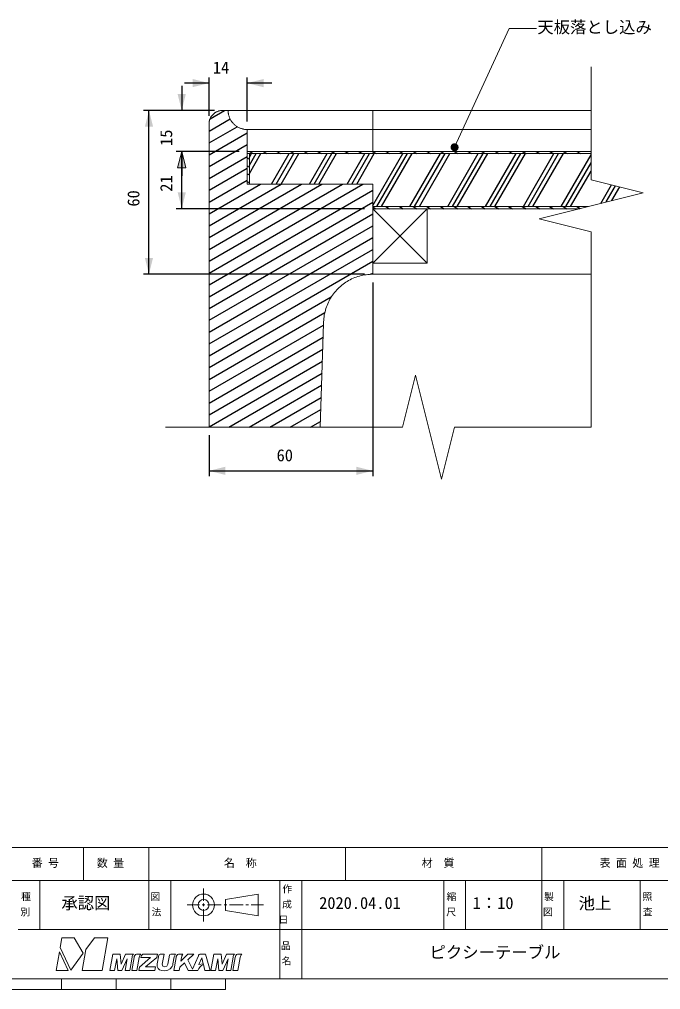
# Model space of a CAD drawing. Units: millimetres, scale not verified, with parts at other scales. Extents: x -203 to 203, y -143 to 143.
# Drawn here: x 12.3 to 129.7, y -140 to 37.7 of the extents above; entities that cross this region are included whole.
import ezdxf
from ezdxf.enums import TextEntityAlignment as Align

# ---------------------------------------------------------------- set-up
doc = ezdxf.new("R2010")
doc.units = ezdxf.units.MM
doc.header["$LTSCALE"] = 0.5
for name, color, linetype, lineweight in [('0-1_DIMENSION_LINES$02_DIMENSI', 7, 'Continuous', 25), ('0-3_DIMENSION_LINES$02_DIMENS0', 7, 'Continuous', 25), ('0-4_DIMENSION_LINES$03_LINES', 7, 'Continuous', 18), ('0-5_DIMENSION_LINES$06_HATCHIN', 7, 'Continuous', 25), ('0-7_図面_FORMAT$03_TEXT', 7, 'Continuous', 18), ('0-8_図面_FORMAT$01_WAKU$OUT_LINE', 6, 'Continuous', 18), ('0-9_図面_FORMAT$01_WAKU$SUB_LINE', 7, 'Continuous', 18), ('0-B_図面_FORMAT$02_LOGO$01_MZ_LO', 7, 'Continuous', 18)]:
    doc.layers.add(name, color=color, linetype=linetype, lineweight=lineweight)
doc.styles.add('ＭＳ ゴシック', font='')
doc.styles.get('ＭＳ ゴシック').set_extended_font_data('MS Gothic')

# ---------------------------------------------------------------- blocks, each defined once
blk = doc.blocks.new('U34')
at = {"layer": '0-1_DIMENSION_LINES$02_DIMENSI'}
blk.add_solid([(568, 205.5), (568, 208.5), (574, 207)], dxfattribs=at)
blk = doc.blocks.new('U35')
at = {"layer": '0-1_DIMENSION_LINES$02_DIMENSI'}
blk.add_solid([(520, 205.5), (514, 207), (520, 208.5)], dxfattribs=at)
blk = doc.blocks.new('U36')
at = {"layer": '0-1_DIMENSION_LINES$02_DIMENSI'}
for points in [[(504, 339), (502.5, 345), (504, 345)], [(504, 339), (504, 345), (505.5, 345)]]:
    blk.add_solid(points, dxfattribs=at)
blk = doc.blocks.new('U37')
at = {"layer": '0-1_DIMENSION_LINES$02_DIMENSI'}
for points in [[(504, 318), (502.5, 318), (504, 324)], [(504, 318), (504, 324), (505.5, 318)]]:
    blk.add_solid(points, dxfattribs=at)
blk = doc.blocks.new('U38')
at = {"layer": '0-1_DIMENSION_LINES$02_DIMENSI'}
for points in [[(504, 318), (502.5, 318), (504, 324)], [(504, 318), (504, 324), (505.5, 318)]]:
    blk.add_solid(points, dxfattribs=at)
blk = doc.blocks.new('U39')
at = {"layer": '0-1_DIMENSION_LINES$02_DIMENSI'}
for points in [[(504, 303), (502.5, 309), (504, 309)], [(504, 303), (504, 309), (505.5, 309)]]:
    blk.add_solid(points, dxfattribs=at)
blk = doc.blocks.new('U40')
at = {"layer": '0-1_DIMENSION_LINES$02_DIMENSI'}
for points in [[(492, 333), (490.5, 333), (492, 339)], [(492, 333), (492, 339), (493.5, 333)]]:
    blk.add_solid(points, dxfattribs=at)
blk = doc.blocks.new('U41')
at = {"layer": '0-1_DIMENSION_LINES$02_DIMENSI'}
for points in [[(492, 279), (490.5, 285), (492, 285)], [(492, 279), (492, 285), (493.5, 285)]]:
    blk.add_solid(points, dxfattribs=at)
blk = doc.blocks.new('U42')
at = {"layer": '0-1_DIMENSION_LINES$02_DIMENSI'}
blk.add_solid([(534, 347.5), (528, 349), (534, 350.5)], dxfattribs=at)
blk = doc.blocks.new('U43')
at = {"layer": '0-1_DIMENSION_LINES$02_DIMENSI'}
blk.add_solid([(508, 347.5), (508, 350.5), (514, 349)], dxfattribs=at)
blk = doc.blocks.new('U44')
at = {"layer": '0-1_DIMENSION_LINES$02_DIMENSI', "color": 1}
for points in [[(604, 324), (603.25, 326.799), (604, 327)], [(604, 324), (604, 327), (604.75, 324.201)], [(604.75, 324.201), (604, 327), (604.75, 326.799)], [(602.701, 324.75), (602.5, 325.5), (602.701, 326.25)], [(603.25, 324.201), (602.701, 326.25), (603.25, 326.799)], [(602.701, 324.75), (602.701, 326.25), (603.25, 324.201)], [(603.25, 324.201), (603.25, 326.799), (604, 324)], [(604.75, 324.201), (604.75, 326.799), (605.299, 324.75)], [(605.299, 324.75), (604.75, 326.799), (605.299, 326.25)], [(605.299, 324.75), (605.299, 326.25), (605.5, 325.5)]]:
    blk.add_solid(points, dxfattribs=at)
blk = doc.blocks.new('X45')
at = {"layer": '0-5_DIMENSION_LINES$06_HATCHIN'}
for p, q in [((514.4, 335.96), (519.665, 339)), ((514, 331.399), (521.74, 335.868)), ((514, 327.069), (524.335, 333.036)), ((514, 322.739), (528, 330.822)), ((514, 318.409), (528, 326.492)), ((514, 314.079), (528, 322.161)), ((514, 309.748), (528, 317.831)), ((514, 305.418), (528, 313.501)), ((514, 301.088), (532.9, 312)), ((514, 296.758), (540.4, 312)), ((514, 292.428), (547.9, 312)), ((514, 288.098), (555.4, 312)), ((514, 283.768), (562.9, 312)), ((514, 279.438), (570.4, 312)), ((514, 275.107), (574, 309.748)), ((514, 270.777), (574, 305.418)), ((514, 266.447), (574, 301.088)), ((514, 262.117), (574, 296.758)), ((514, 257.787), (574, 292.428)), ((514, 253.457), (574, 288.098)), ((514, 249.127), (574, 283.768)), ((573.212, 278.983), (574, 279.438)), ((514, 244.797), (558.823, 270.675)), ((514, 240.466), (556.445, 264.972)), ((514, 236.136), (555.98, 260.373)), ((514, 231.806), (555.84, 255.963)), ((514, 227.476), (555.7, 251.552)), ((514, 223.146), (555.56, 247.141)), ((521.247, 223), (555.42, 242.73)), ((528.747, 223), (555.28, 238.319)), ((536.247, 223), (555.14, 233.908)), ((543.747, 223), (555, 229.497)), ((551.247, 223), (554.86, 225.086))]:
    blk.add_line(p, q, dxfattribs=at)
blk = doc.blocks.new('X46')
at = {"layer": '0-5_DIMENSION_LINES$06_HATCHIN'}
for p, q in [((528.8, 315.908), (533.01, 323.2)), ((528.8, 318.908), (531.278, 323.2)), ((528.8, 321.908), (529.546, 323.2)), ((536.936, 312), (543.402, 323.2)), ((538.668, 312), (545.134, 323.2)), ((540.4, 312), (546.866, 323.2)), ((550.792, 312), (557.258, 323.2)), ((552.524, 312), (558.991, 323.2)), ((554.256, 312), (560.723, 323.2)), ((564.649, 312), (571.115, 323.2)), ((566.381, 312), (572.847, 323.2)), ((568.113, 312), (574.579, 323.2)), ((574, 304.197), (584.971, 323.2)), ((575.503, 303.8), (586.703, 323.2)), ((577.235, 303.8), (588.435, 323.2)), ((587.627, 303.8), (598.828, 323.2)), ((589.359, 303.8), (600.56, 323.2)), ((591.091, 303.8), (602.292, 323.2)), ((601.484, 303.8), (612.684, 323.2)), ((603.216, 303.8), (614.416, 323.2)), ((604.948, 303.8), (616.148, 323.2)), ((615.34, 303.8), (626.541, 323.2)), ((617.072, 303.8), (628.273, 323.2)), ((618.804, 303.8), (630.005, 323.2)), ((629.196, 303.8), (640.397, 323.2)), ((630.928, 303.8), (642.129, 323.2)), ((632.66, 303.8), (643.861, 323.2)), ((643.053, 303.8), (654, 322.761)), ((644.785, 303.8), (654, 319.761)), ((646.517, 303.8), (654, 316.761)), ((657.579, 304.96), (661.482, 311.72)), ((659.603, 305.466), (662.995, 311.342)), ((661.627, 305.972), (664.509, 310.963))]:
    blk.add_line(p, q, dxfattribs=at)
blk = doc.blocks.new('X47')
at = {"layer": '0-5_DIMENSION_LINES$06_HATCHIN'}
for p, q in [((528, 321.584), (528.8, 321.122)), ((528, 318.697), (528.8, 318.235)), ((528, 315.811), (528.8, 315.349)), ((528, 312.924), (528.8, 312.462))]:
    blk.add_line(p, q, dxfattribs=at)
blk = doc.blocks.new('X48')
at = {"layer": '0-5_DIMENSION_LINES$06_HATCHIN'}
for p, q in [((574, 303.686), (575.189, 303)), ((578.803, 303.8), (580.189, 303)), ((583.803, 303.8), (585.189, 303)), ((588.803, 303.8), (590.189, 303)), ((593.803, 303.8), (595.189, 303)), ((598.803, 303.8), (600.189, 303)), ((603.803, 303.8), (605.189, 303)), ((608.803, 303.8), (610.189, 303)), ((613.803, 303.8), (615.189, 303)), ((618.803, 303.8), (620.189, 303)), ((623.803, 303.8), (625.189, 303)), ((628.803, 303.8), (630.189, 303)), ((633.803, 303.8), (635.189, 303)), ((638.803, 303.8), (640.189, 303)), ((643.803, 303.8), (645.189, 303)), ((648.803, 303.8), (650.053, 303.079))]:
    blk.add_line(p, q, dxfattribs=at)
blk = doc.blocks.new('X49')
at = {"layer": '0-5_DIMENSION_LINES$06_HATCHIN'}
for p, q in [((528.816, 324), (530.201, 323.2)), ((533.816, 324), (535.201, 323.2)), ((538.816, 324), (540.201, 323.2)), ((543.816, 324), (545.201, 323.2)), ((548.816, 324), (550.201, 323.2)), ((553.816, 324), (555.201, 323.2)), ((558.816, 324), (560.201, 323.2)), ((563.816, 324), (565.201, 323.2)), ((568.816, 324), (570.201, 323.2)), ((573.816, 324), (575.201, 323.2)), ((578.816, 324), (580.201, 323.2)), ((583.816, 324), (585.201, 323.2)), ((588.816, 324), (590.201, 323.2)), ((593.816, 324), (595.201, 323.2)), ((598.816, 324), (600.201, 323.2)), ((603.816, 324), (605.201, 323.2)), ((608.816, 324), (610.201, 323.2)), ((613.816, 324), (615.201, 323.2)), ((618.816, 324), (620.201, 323.2)), ((623.816, 324), (625.201, 323.2)), ((628.816, 324), (630.201, 323.2)), ((633.816, 324), (635.201, 323.2)), ((638.816, 324), (640.201, 323.2)), ((643.816, 324), (645.201, 323.2)), ((648.816, 324), (650.201, 323.2)), ((653.816, 324), (654, 323.894))]:
    blk.add_line(p, q, dxfattribs=at)
blk = doc.blocks.new('_X21')
at = {"layer": '0-7_図面_FORMAT$03_TEXT', "style": 'ＭＳ ゴシック'}
for s, p in [('作', (540.875, 51.813)), ('成', (540.801, 46.191)), ('日', (539.482, 40.568))]:
    blk.add_text(s, height=2.566, dxfattribs=at).set_placement(p, align=Align.BOTTOM_LEFT)
blk = doc.blocks.new('_X20')
at = {"layer": '0-7_図面_FORMAT$03_TEXT', "style": 'ＭＳ ゴシック'}
for s, p in [('図', (492.487, 49.002)), ('法', (492.977, 43.38))]:
    blk.add_text(s, height=2.566, dxfattribs=at).set_placement(p, align=Align.BOTTOM_LEFT)
blk = doc.blocks.new('_X19')
at = {"layer": '0-7_図面_FORMAT$03_TEXT', "style": 'ＭＳ ゴシック'}
for s, p in [('種', (445.127, 49.002)), ('別', (444.903, 43.38))]:
    blk.add_text(s, height=2.566, dxfattribs=at).set_placement(p, align=Align.BOTTOM_LEFT)
blk = doc.blocks.new('_X18')
at = {"layer": '0-7_図面_FORMAT$03_TEXT', "style": 'ＭＳ ゴシック'}
for s, p in [('品', (540.35, 31.002)), ('名', (540.651, 25.38))]:
    blk.add_text(s, height=2.566, dxfattribs=at).set_placement(p, align=Align.BOTTOM_LEFT)
blk = doc.blocks.new('_X17')
at = {"layer": '0-7_図面_FORMAT$03_TEXT', "style": 'ＭＳ ゴシック'}
for s, p in [('縮', (601.025, 49.002)), ('尺', (600.952, 43.38))]:
    blk.add_text(s, height=2.566, dxfattribs=at).set_placement(p, align=Align.BOTTOM_LEFT)
blk = doc.blocks.new('_X16')
at = {"layer": '0-7_図面_FORMAT$03_TEXT', "style": 'ＭＳ ゴシック'}
for s, p in [('製', (636.801, 49.002)), ('図', (636.385, 43.38))]:
    blk.add_text(s, height=2.566, dxfattribs=at).set_placement(p, align=Align.BOTTOM_LEFT)
blk = doc.blocks.new('_X15')
at = {"layer": '0-7_図面_FORMAT$03_TEXT', "style": 'ＭＳ ゴシック'}
for s, p in [('照', (672.836, 49.002)), ('査', (672.987, 43.38))]:
    blk.add_text(s, height=2.566, dxfattribs=at).set_placement(p, align=Align.BOTTOM_LEFT)

msp = doc.modelspace()

# ---------------------------------------------------------------- linework, layer by layer
at = {"layer": '0-1_DIMENSION_LINES$02_DIMENSI', "color": 1, "lineweight": 18}
msp.add_lwpolyline([(92, 14.25), (102, 36), (107, 36)], dxfattribs=at)
at = {"layer": '0-3_DIMENSION_LINES$02_DIMENS0'}
for p, q in [((47, 20), (47, 27)), ((54, 19), (54, 27)), ((42, 25.5), (42, 21)), ((47, 26), (42.5, 26)), ((58.5, 26), (54, 26)), ((48, 21), (35, 21)), ((36, -9), (36, 21)), ((48, 21), (41, 21)), ((52.5, 13.5), (41, 13.5)), ((52.5, 13.5), (41, 13.5)), ((75.5, 3), (41, 3)), ((75.5, -9), (35, -9)), ((77, -10.5), (77, -46)), ((47, -38.4673), (47, -46)), ((47, -45), (77, -45))]:
    msp.add_line(p, q, dxfattribs=at)
at = {"layer": '0-3_DIMENSION_LINES$02_DIMENS0', "color": 1, "lineweight": 18}
msp.add_lwpolyline([(42, 13.5), (41.25, 10.5), (42.75, 10.5)], close=True, dxfattribs=at)
at = {"layer": '0-3_DIMENSION_LINES$02_DIMENS0'}
msp.add_lwpolyline([(42, 3), (42, 13.5), (42, 9)], dxfattribs=at)
at = {"layer": '0-4_DIMENSION_LINES$03_LINES'}
for p, q in [((50.5, 21), (117, 21)), ((56.9972, 21), (65.9972, 21)), ((77, 13.5), (77, 21)), ((54, 17.5), (117, 17.5)), ((117, 13.5), (54, 13.5)), ((117, 13.1), (54, 13.1)), ((54, 13.1), (54, 7.5)), ((54.4, 13.1), (117, 13.1)), ((59, 13.5), (65.9972, 13.5)), ((116.4693, 3.4), (77, 3.4)), ((77, 3.4), (116.4693, 3.4)), ((77, 3.4), (77, 3)), ((77, 3), (114.8693, 3)), ((77, -9), (117, -9))]:
    msp.add_line(p, q, dxfattribs=at)
for points in [[(117, 29), (117, 8.2952), (126.525, 5.9139), (107.475, 1.1514), (117, -1.2298), (117, -37), (92, -37), (89.6187, -46.525), (84.8562, -27.475), (82.475, -37), (39, -37)], [(47.9223, 20.4393), (47.857, 20.3843), (47.7936, 20.3271), (47.7322, 20.2678), (47.6729, 20.2064), (47.6157, 20.143), (47.5607, 20.0777), (47.508, 20.0106), (47.4576, 19.9417), (47.4095, 19.8711), (47.364, 19.799), (47.3208, 19.7253), (47.2803, 19.6502), (47.2423, 19.5737), (47.207, 19.496), (47.1743, 19.4171), (47.1443, 19.3372), (47.1171, 19.2563), (47.0927, 19.1745), (47.0711, 19.0919), (47.0523, 19.0086), (47.0364, 18.9248), (47.0233, 18.8404), (47.0131, 18.7557), (47.0058, 18.6706), (47.0015, 18.5854), (47, 18.5), (47, -37)], [(51.1406, 18.9816), (51.0734, 19.0804), (51.0095, 19.1815), (50.9492, 19.2846), (50.8924, 19.3898), (50.8392, 19.4968), (50.7898, 19.6056), (50.744, 19.716), (50.7021, 19.8279), (50.664, 19.9412), (50.6298, 20.0557), (50.5995, 20.1713), (50.5732, 20.2879), (50.5509, 20.4053), (50.5326, 20.5234), (50.5183, 20.6421), (50.5082, 20.7612), (50.502, 20.8805), (50.5, 21), (49.5, 21), (49.4146, 20.9985), (49.3294, 20.9942), (49.2443, 20.9869), (49.1596, 20.9767), (49.0752, 20.9636), (48.9914, 20.9477), (48.9081, 20.9289), (48.8255, 20.9073), (48.7437, 20.8829), (48.6628, 20.8557), (48.5829, 20.8257), (48.504, 20.793), (48.4263, 20.7577), (48.3498, 20.7197), (48.2747, 20.6792), (48.201, 20.636), (48.1289, 20.5905), (48.0583, 20.5424), (47.9894, 20.492), (47.9223, 20.4393)], [(74.5718, -9.3337), (74.8691, -9.2559), (75.1689, -9.1882), (75.4708, -9.1309), (75.7745, -9.0838), (76.0796, -9.0472), (76.3858, -9.021), (76.6927, -9.0052), (77, -9), (77, 7.5), (54, 7.5), (54, 17.5), (53.8805, 17.502), (53.7612, 17.5082), (53.6421, 17.5183), (53.5234, 17.5326), (53.4053, 17.5509), (53.2879, 17.5732), (53.1713, 17.5995), (53.0557, 17.6298), (52.9412, 17.664), (52.8279, 17.7021), (52.716, 17.744), (52.6056, 17.7898), (52.4968, 17.8392), (52.3898, 17.8924), (52.2846, 17.9492), (52.1815, 18.0095), (52.0804, 18.0734), (51.9816, 18.1406), (51.8852, 18.2112), (51.7912, 18.285), (51.6998, 18.362), (51.6111, 18.4421), (51.5251, 18.5251), (51.4421, 18.6111), (51.362, 18.6998), (51.285, 18.7912), (51.2112, 18.8852), (51.1406, 18.9816)], [(54, 7.5), (54.4, 7.5), (54.4, 13.1)], [(67.3968, -37), (68, -18), (68.0052, -17.6927), (68.021, -17.3858), (68.0472, -17.0796), (68.0838, -16.7745), (68.1309, -16.4708), (68.1882, -16.1689), (68.2559, -15.8691), (68.3337, -15.5718), (68.4217, -15.2774), (68.5197, -14.9861), (68.6275, -14.6983), (68.7451, -14.4144), (68.8723, -14.1346), (69.009, -13.8594), (69.1551, -13.589), (69.3102, -13.3237), (69.4744, -13.0639), (69.6473, -12.8099), (69.8288, -12.5619), (70.0186, -12.3202), (70.2166, -12.0852), (70.4225, -11.857), (70.636, -11.636), (70.857, -11.4225), (71.0852, -11.2166), (71.3202, -11.0186), (71.5619, -10.8288), (71.8099, -10.6473), (72.0639, -10.4744), (72.3237, -10.3102), (72.589, -10.1551), (72.8594, -10.009), (73.1346, -9.8723), (73.4144, -9.7451), (73.6983, -9.6275), (73.9861, -9.5197), (74.2774, -9.4217), (74.5718, -9.3337)]]:
    msp.add_lwpolyline(points, dxfattribs=at)
msp.add_lwpolyline([(77, 3), (87, 3), (87, -7), (77, -7)], close=True, dxfattribs=at)
at = {"layer": '0-5_DIMENSION_LINES$06_HATCHIN'}
for p, q in [((77, -7), (87, 3)), ((77, 3), (87, -7))]:
    msp.add_line(p, q, dxfattribs=at)
at = {"layer": '0-7_図面_FORMAT$03_TEXT'}
for p, q in [((46, -123.75), (46, -121.5)), ((46, -124.75), (46, -124.25)), ((45.25, -124.5), (43, -124.5)), ((46.25, -124.5), (45.75, -124.5)), ((46, -127.5), (46, -125.25)), ((49.25, -124.5), (46.75, -124.5)), ((50.25, -124.5), (49.75, -124.5)), ((53.25, -124.5), (50.75, -124.5)), ((54.25, -124.5), (53.75, -124.5)), ((57, -124.5), (54.75, -124.5))]:
    msp.add_line(p, q, dxfattribs=at)
msp.add_lwpolyline([(56, -122.5), (50, -123.5), (50, -125.5), (56, -126.5)], close=True, dxfattribs=at)
for radius in [2, 1]:
    msp.add_circle((46, -124.5), radius, dxfattribs=at)
at = {"layer": '0-8_図面_FORMAT$01_WAKU$OUT_LINE'}
for p, q in [((198, -114), (-198, -114)), ((198, -120), (-78, -120)), ((-198, -138), (198, -138)), ((20, -140), (20, -138)), ((30, -140), (30, -138)), ((40, -140), (40, -138)), ((50, -140), (50, -138)), ((-50, -140), (50, -140))]:
    msp.add_line(p, q, dxfattribs=at)
at = {"layer": '0-9_図面_FORMAT$01_WAKU$SUB_LINE'}
for p, q in [((24, -114), (24, -120)), ((36, -129), (36, -114)), ((72, -114), (72, -120)), ((108, -129), (108, -114)), ((16, -129), (16, -120)), ((40, -120), (40, -129)), ((60, -138), (60, -120)), ((64, -138), (64, -120)), ((90, -129), (90, -120)), ((94, -129), (94, -120)), ((112, -129), (112, -120)), ((126, -120), (126, -129)), ((12, -129), (144, -129))]:
    msp.add_line(p, q, dxfattribs=at)
at = {"layer": '0-B_図面_FORMAT$02_LOGO$01_MZ_LO'}
for p, q in [((37.5368, -133.5001), (35.0653, -133.5001)), ((46.3372, -133.5001), (45.4679, -133.5001)), ((40.2333, -135.7779), (40.2903, -135.6677)), ((40.3739, -135.4237), (40.3965, -135.3012)), ((40.3965, -135.3012), (40.3965, -135.3012))]:
    msp.add_line(p, q, dxfattribs=at)
for points in [[(23.9185, -133.3532), (22.2811, -130.5), (20.052, -130.5), (19.7334, -132.3069), (21.6797, -136.412)], [(28.4519, -130.5), (26.0068, -130.5), (24.423, -132.6639), (23.7466, -136.5), (27.394, -136.5)], [(18.994, -136.5), (21.2213, -136.5), (19.5978, -133.0758)], [(45.1097, -135.4167), (45.6797, -134.1656), (45.9339, -135.2805)]]:
    msp.add_lwpolyline(points, close=True, dxfattribs=at)
for points in [[(33.1643, -133.5221), (33.1564, -133.5001), (31.6973, -133.5001), (30.8813, -135.3254), (30.7128, -133.5001), (29.3797, -133.5001), (28.8508, -136.5), (29.7077, -136.5), (30.085, -134.3718), (30.1212, -134.3718), (30.3134, -136.5), (31.0307, -136.5), (31.9772, -134.3718)], [(32.0194, -134.3718), (31.6421, -136.5), (32.493, -136.5), (32.9191, -134.0808)], [(33.2994, -134.1367), (32.8831, -136.5), (33.7988, -136.5), (34.2223, -134.0946)], [(34.4907, -133.528), (34.4785, -133.5001), (33.7311, -133.5001)], [(34.5924, -133.8998), (34.52, -134.1359), (36.248, -134.138), (34.2351, -135.8723), (34.125, -136.5), (37.0697, -136.5), (37.1838, -135.8537), (35.3578, -135.8512), (37.4305, -134.0987), (37.5368, -133.5001)], [(37.8062, -133.6918), (37.5241, -135.2886), (37.5207, -135.7942), (37.6572, -136.1388), (37.9298, -136.3967), (38.3411, -136.5181), (38.8134, -136.5486), (39.4797, -136.4487), (39.8948, -136.201), (40.2275, -135.7892)], [(39.7553, -133.6956), (39.4664, -135.331), (39.2624, -135.7153), (38.8631, -135.8509), (38.5099, -135.7132), (38.4414, -135.331), (38.7636, -133.5001), (38.0482, -133.5001)], [(40.8635, -133.5423), (40.8489, -133.5001), (40.7137, -133.5065), (40.0021, -133.5001)], [(40.3988, -135.2886), (40.6262, -134.0012), (40.8635, -133.5423)], [(40.9871, -134.1367), (40.5715, -136.5), (41.5368, -136.5), (41.5384, -136.5), (41.5439, -136.5), (41.6443, -135.9188), (42.5284, -135.0795), (43.1843, -136.5), (44.9459, -136.5)], [(42.2217, -133.528), (42.2092, -133.5001), (41.4125, -133.5001)], [(45.0487, -133.8322), (43.9945, -136.289), (43.107, -134.5303), (44.1923, -133.5001), (43.1434, -133.5001), (41.8365, -134.8052), (41.959, -134.0946)], [(45.9654, -135.4039), (46.2447, -136.5), (47.188, -136.5), (46.3372, -133.5001)], [(51.6741, -133.5221), (51.6663, -133.5001), (50.2071, -133.5001), (49.3912, -135.3254), (49.2227, -133.5001), (47.8896, -133.5001), (47.3606, -136.5), (48.2176, -136.5), (48.5948, -134.3718), (48.631, -134.3718), (48.8233, -136.5), (49.5406, -136.5), (50.4871, -134.3718)], [(50.5292, -134.3718), (50.152, -136.5), (51.0029, -136.5), (51.429, -134.0808)], [(51.8093, -134.1367), (51.3929, -136.5), (52.3087, -136.5), (52.7322, -134.0946)], [(53.0005, -133.528), (52.9883, -133.5001), (52.241, -133.5001)]]:
    msp.add_lwpolyline(points, dxfattribs=at)
for centre, radius, start, end in [((31.9983, -134.363), 0.0228, 337.38667, 202.61333), ((33.7742, -134.1229), 0.8561, 135.436, 177.18162), ((33.898, -134.0779), 0.6015, 106.10853, 185.61083), ((35.2047, -134.2131), 0.9895, 136.18472, 173.12017), ((35.0741, -133.9901), 0.4901, 91.03463, 169.38909), ((38.0431, -133.7422), 0.2422, 88.80192, 167.99496), ((39.9968, -133.7469), 0.2469, 88.77298, 167.99431), ((41.5809, -134.073), 0.5972, 106.38228, 186.12371), ((42.933, -134.202), 0.9799, 136.54508, 173.70767), ((45.4594, -133.9198), 0.4199, 88.83548, 167.9571), ((50.5082, -134.363), 0.0228, 337.38667, 202.61333), ((52.2841, -134.1229), 0.8561, 135.436, 177.18162), ((52.4079, -134.0779), 0.6015, 106.10853, 185.61083), ((53.7145, -134.2131), 0.9895, 136.18472, 173.12017), ((38.9196, -135.0984), 1.4791, 332.15939, 332.65034), ((39.5102, -135.2642), 0.8783, 332.65034, 349.54143), ((38.5515, -134.9606), 1.8762, 349.54143, 349.93236), ((46.8386, -137.2383), 2.0316, 115.4544, 158.69079)]:
    msp.add_arc(centre, radius, start, end, dxfattribs=at)

# ---------------------------------------------------------------- block references
at = {"layer": '0-1_DIMENSION_LINES$02_DIMENSI', "xscale": 0.5, "yscale": 0.5}
for name in ['U43', 'U42', 'U36', 'U40', 'U44', 'U37', 'U38', 'U39', 'U41', 'U35', 'U34']:
    msp.add_blockref(name, (-210, -148.5), dxfattribs=at)
at = {"layer": '0-5_DIMENSION_LINES$06_HATCHIN', "xscale": 0.5, "yscale": 0.5}
for name in ['X45', 'X46', 'X49', 'X47', 'X48']:
    msp.add_blockref(name, (-210, -148.5), dxfattribs=at)
at = {"layer": '0-7_図面_FORMAT$03_TEXT', "xscale": 0.5, "yscale": 0.5}
for name in ['_X21', '_X19', '_X20', '_X17', '_X16', '_X15', '_X18']:
    msp.add_blockref(name, (-210, -148.5), dxfattribs=at)

# ---------------------------------------------------------------- texts
at = {"layer": '0-1_DIMENSION_LINES$02_DIMENSI', "style": 'ＭＳ ゴシック'}
msp.add_text('天板落とし込み', height=2.199, dxfattribs=at).set_placement((107.1514, 34.4866), align=Align.BOTTOM_LEFT)
at = {"layer": '0-3_DIMENSION_LINES$02_DIMENS0', "style": 'ＭＳ ゴシック'}
for s, p in [('14', (47.7068, 27.0872)), ('60', (59.3879, -43.9128))]:
    msp.add_text(s, height=2.199, dxfattribs=at).set_placement(p, align=Align.BOTTOM_LEFT)
for s, p in [('15', (40.9128, 14.5004)), ('21', (40.9128, 6.1121)), ('60', (34.9128, 3.3879))]:
    msp.add_text(s, height=2.199, rotation=90, dxfattribs=at).set_placement(p, align=Align.BOTTOM_LEFT)
at = {"layer": '0-7_図面_FORMAT$03_TEXT', "style": 'ＭＳ ゴシック'}
for s, height, p in [('番 号', 1.466, (14.5112, -117.9799)), ('数 量', 1.466, (26.4452, -117.9799)), ('名\u3000称', 1.466, (49.7337, -117.9799)), ('材\u3000質', 1.466, (85.975, -117.9799)), ('表 面 処 理', 1.466, (118.573, -117.9799)), ('承認図', 2.199, (19.9406, -125.9023)), ('2020.04.01', 2.199, (67.1867, -125.8936)), ('1：10', 2.199, (95.3078, -125.9023)), ('池上', 2.199, (114.7187, -125.9459)), ('ピクシーテーブル', 2.199, (87.3986, -134.9198))]:
    msp.add_text(s, height=height, dxfattribs=at).set_placement(p, align=Align.BOTTOM_LEFT)

doc.saveas('drawing.dxf')
